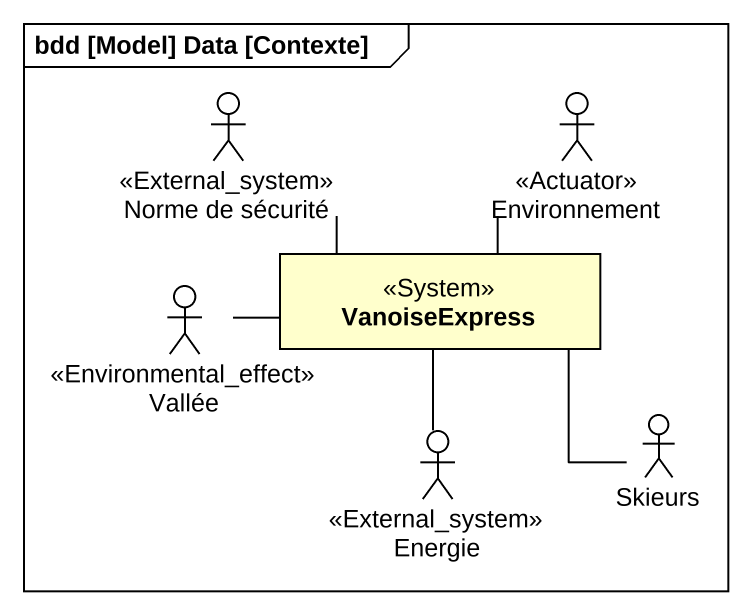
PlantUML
@startuml
mainframe bdd [Model] Data [Contexte]
allowmixing
hide circle
hide empty members
actor "Norme de sécurité" as Norme_de_sécurité <<External_system>>
actor Environnement <<Actuator>>
class VanoiseExpress <<System>>
actor Vallée <<Environmental_effect>>
actor Energie <<External_system>>
actor Skieurs
Norme_de_sécurité -- VanoiseExpress
Environnement -- VanoiseExpress
Vallée -right- VanoiseExpress
Energie -up- VanoiseExpress
Skieurs -up- VanoiseExpress
@enduml
